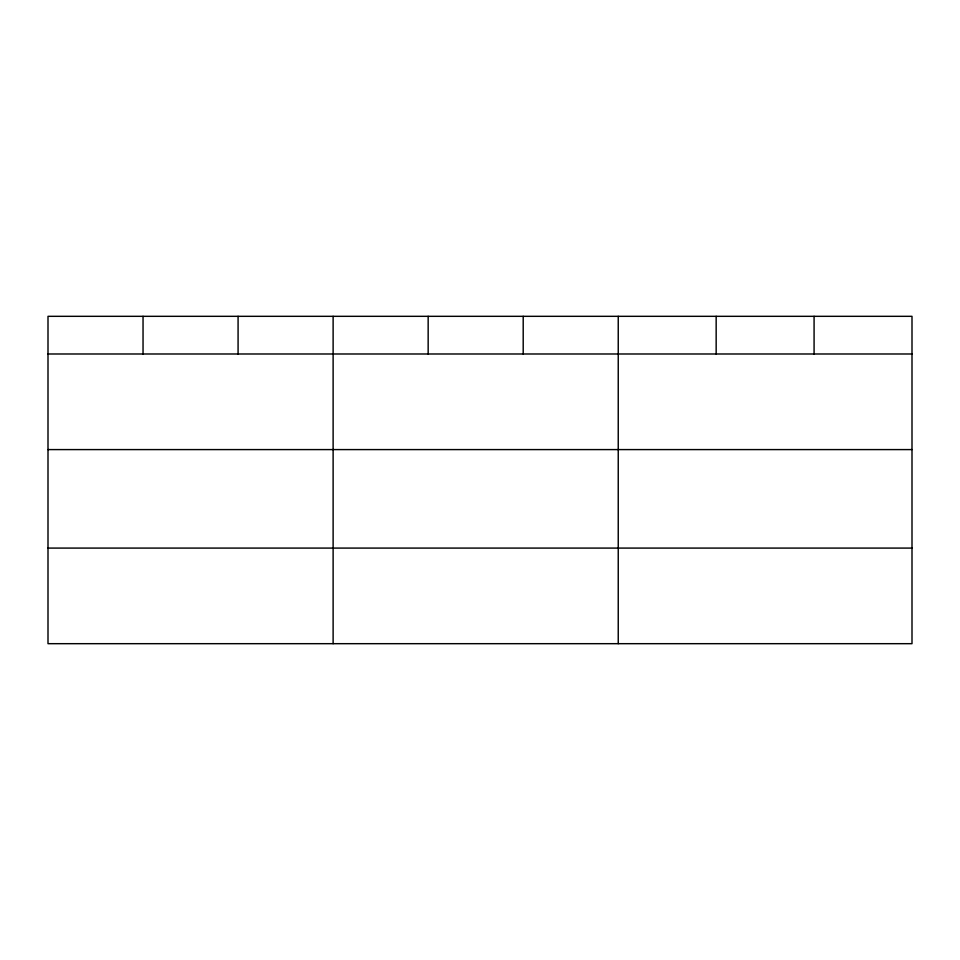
<?xml version="1.0" encoding="UTF-8"?>
<svg xmlns="http://www.w3.org/2000/svg" width="960" height="960" viewBox="0 0 960 960"><rect width="100%" height="100%" fill="white"/><g stroke="black" fill="none" stroke-linecap="round" stroke-linejoin="round"><path stroke-width="1.44" d="M912 449.592L912 316.32L48 316.32L48 643.68L912 643.68L912 449.592L48 449.592M48 353.988L912 353.988M48 548.088L912 548.088M814.08 316.32L814.08 353.988M716.16 316.32L716.16 353.988M618.24 316.32L618.24 643.68M523.2 316.32L523.2 353.988M428.16 316.32L428.16 353.988M333.12 316.32L333.12 643.68M238.08 316.32L238.08 353.988M143.04 316.32L143.04 353.988"/></g></svg>
